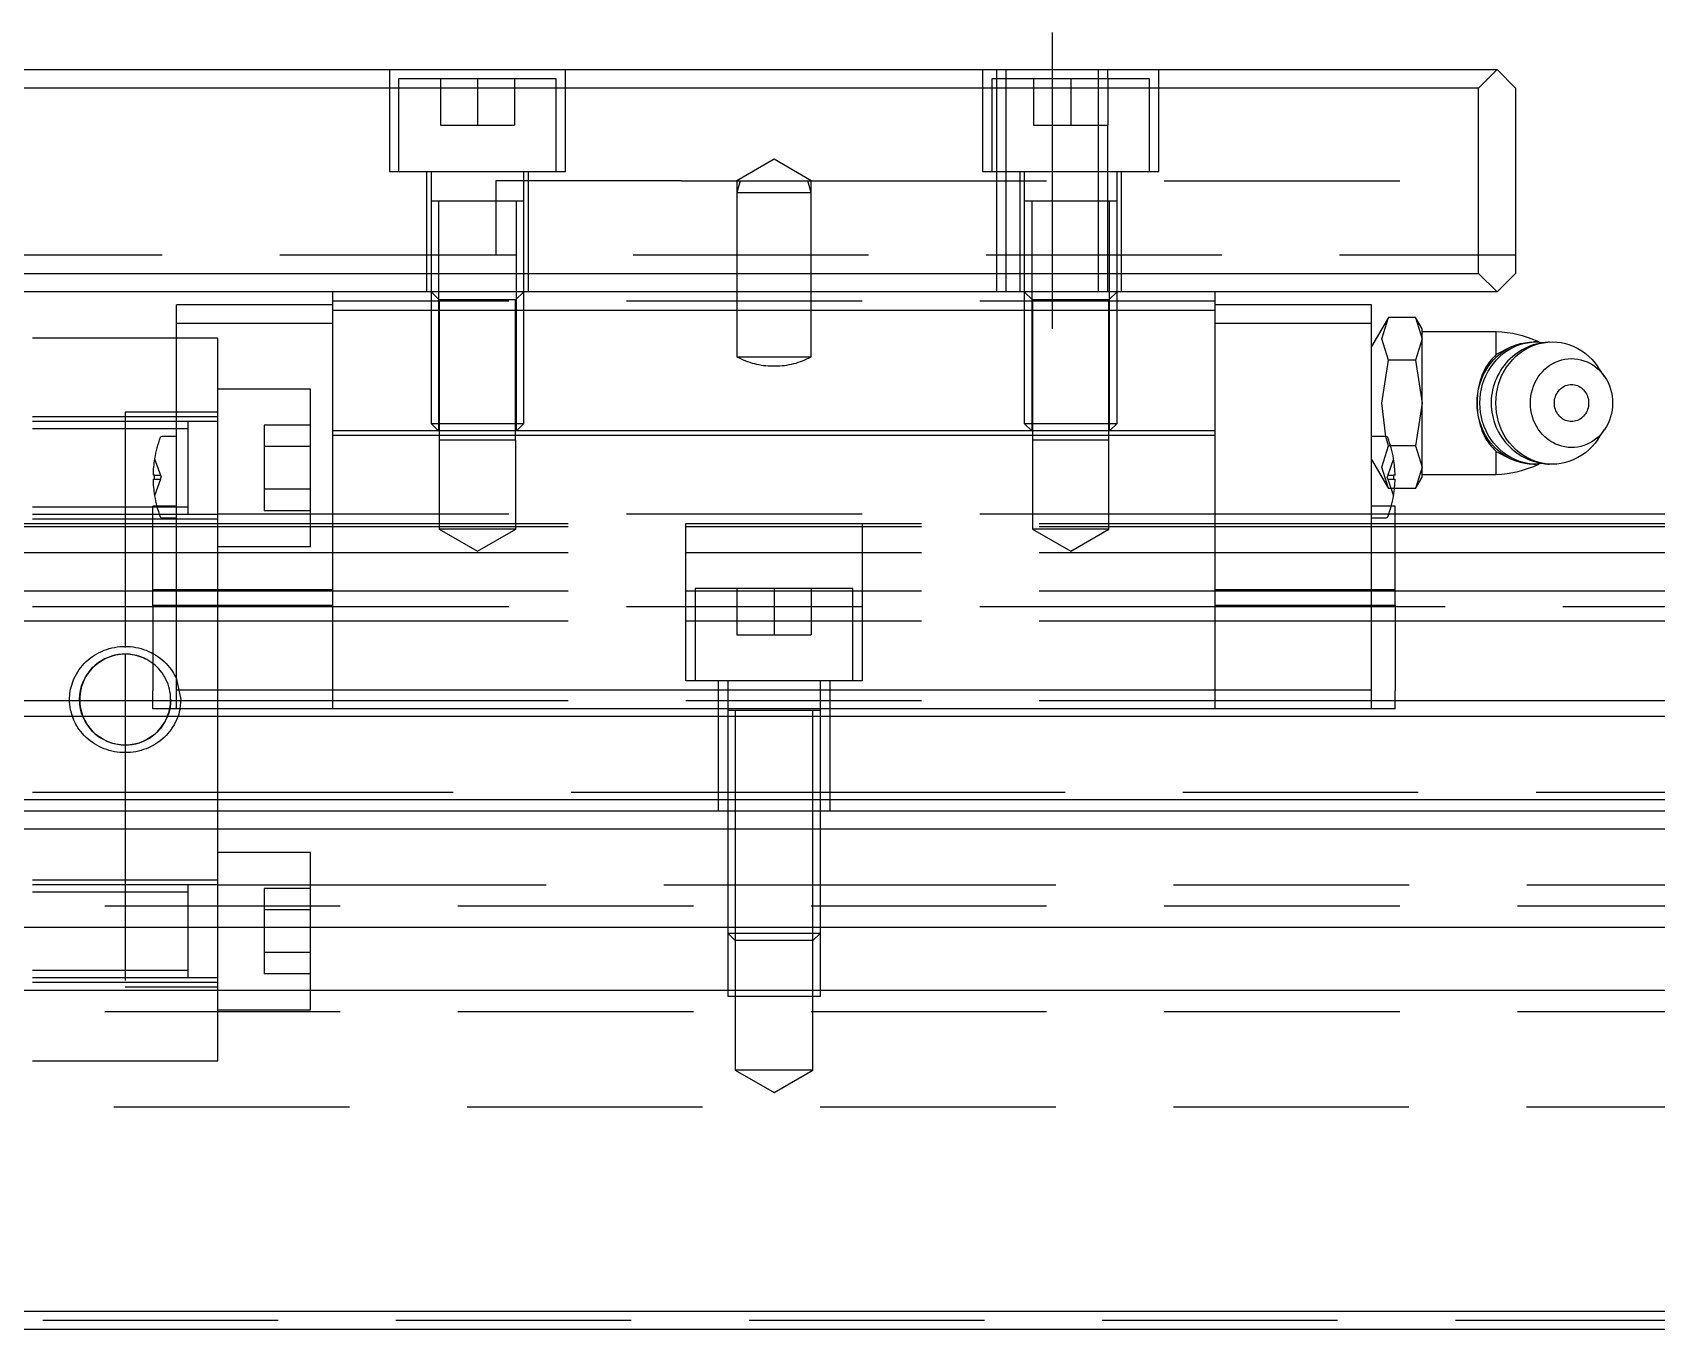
# Model space of a CAD drawing. Extents: x -20 to 1009, y -337 to 120.
# Drawn here: x 400 to 487.6, y -310.1 to -240.1 of the extents above; entities that cross this region are included whole.
import ezdxf

# ---------------------------------------------------------------- set-up
doc = ezdxf.new("R2010")
doc.units = 0
doc.linetypes.add('CENTER', pattern=[50.8, 31.75, -6.35, 6.35, -6.35])
doc.linetypes.add('DASHED', pattern=[19.05, 12.7, -6.35])
doc.layers.get('0').update_dxf_attribs({"linetype": 'CONTINUOUS'})
doc.layers.add('CENTER', color=1, linetype='CENTER')

msp = doc.modelspace()

# ---------------------------------------------------------------- linework, layer by layer
at = {"color": 7, "linetype": 'CONTINUOUS'}
for p, q in [((281, -242.12), (479, -242.12)), ((479, -242.12), (478, -243.12)), ((480, -243.12), (479, -242.12)), ((478, -243.12), (282, -243.12)), ((478, -253.12), (478, -243.12)), ((480, -243.12), (480, -253.12)), ((282, -253.12), (478, -253.12)), ((478, -253.12), (479, -254.12)), ((479, -254.12), (480, -253.12)), ((479, -254.12), (281, -254.12)), ((416.2, -254.82), (407.768, -254.82)), ((407.768, -255.82), (407.768, -254.82)), ((416.2, -255.12), (416.2, -254.12)), ((463.8, -255.12), (463.8, -254.12)), ((472.232, -254.82), (463.8, -254.82)), ((472.232, -255.82), (472.232, -254.82)), ((416.2, -261.62), (416.2, -255.12)), ((463.8, -255.12), (416.2, -255.12)), ((463.8, -261.62), (463.8, -255.12)), ((473.135, -255.501), (472.778, -256.12)), ((472.778, -256.656), (473.135, -255.501)), ((474.6, -255.501), (473.135, -255.501)), ((474.6, -255.501), (474.599, -255.5)), ((474.957, -256.12), (474.6, -255.501)), ((474.6, -255.501), (474.957, -256.656)), ((407.768, -256.62), (400, -256.62)), ((407.768, -275.62), (407.768, -255.82)), ((416.2, -255.82), (407.768, -255.82)), ((472.232, -255.82), (463.8, -255.82)), ((472.232, -275.62), (472.232, -255.82)), ((472.778, -256.12), (472.232, -257.065)), ((473.135, -257.811), (472.778, -256.656)), ((474.957, -256.656), (474.6, -257.811)), ((474.957, -256.656), (474.957, -256.12)), ((478.957, -256.27), (474.957, -256.27)), ((474.957, -260.12), (474.957, -256.656)), ((478.957, -257.507), (478.957, -256.27)), ((478.957, -257.507), (478.858, -257.6)), ((479.718, -257.111), (478.957, -257.507)), ((478.989, -257.611), (479.177, -257.45)), ((479.142, -257.611), (479.33, -257.45)), ((479.177, -257.45), (479.376, -257.306)), ((479.33, -257.45), (479.529, -257.306)), ((479.376, -257.306), (479.585, -257.18)), ((479.529, -257.306), (479.738, -257.18)), ((479.585, -257.18), (479.802, -257.071)), ((479.738, -257.18), (479.955, -257.071)), ((479.802, -257.071), (480.027, -256.982)), ((479.949, -257.52), (479.823, -257.623)), ((480.08, -257.423), (479.949, -257.52)), ((479.955, -257.071), (480.18, -256.982)), ((480.001, -257.611), (480.189, -257.45)), ((480.027, -256.982), (480.257, -256.911)), ((480.216, -257.332), (480.08, -257.423)), ((480.18, -256.982), (480.41, -256.911)), ((480.189, -257.45), (480.388, -257.306)), ((480.355, -257.248), (480.216, -257.332)), ((480.257, -256.911), (480.492, -256.861)), ((480.499, -257.171), (480.355, -257.248)), ((480.388, -257.306), (480.597, -257.18)), ((480.41, -256.911), (480.645, -256.861)), ((480.492, -256.861), (480.729, -256.83)), ((480.647, -257.102), (480.499, -257.171)), ((480.597, -257.18), (480.815, -257.071)), ((480.645, -256.861), (480.883, -256.83)), ((480.798, -257.039), (480.647, -257.102)), ((480.729, -256.83), (480.969, -256.82)), ((480.952, -256.985), (480.798, -257.039)), ((480.815, -257.071), (481.039, -256.982)), ((480.883, -256.83), (481.122, -256.82)), ((481.108, -256.938), (480.952, -256.985)), ((481.122, -256.82), (480.969, -256.82)), ((481.039, -256.982), (481.27, -256.911)), ((481.267, -256.898), (481.108, -256.938)), ((481.122, -256.82), (481.534, -256.85)), ((481.428, -256.867), (481.267, -256.898)), ((481.27, -256.911), (481.504, -256.861)), ((481.59, -256.843), (481.428, -256.867)), ((481.504, -256.861), (481.742, -256.83)), ((481.753, -256.828), (481.59, -256.843)), ((481.742, -256.83), (481.981, -256.82)), ((481.814, -256.824), (481.753, -256.828)), ((481.981, -256.82), (482.219, -256.83)), ((482.219, -256.83), (482.455, -256.86)), ((482.455, -256.86), (482.688, -256.91)), ((482.688, -256.91), (482.916, -256.979)), ((482.916, -256.979), (483.14, -257.067)), ((483.14, -257.067), (483.356, -257.174)), ((483.356, -257.174), (483.563, -257.299)), ((483.563, -257.299), (483.762, -257.441)), ((483.762, -257.441), (483.949, -257.599)), ((472.778, -260.12), (473.135, -257.811)), ((474.6, -257.811), (473.135, -257.811)), ((474.6, -257.811), (474.957, -260.12)), ((478.3, -258.374), (478.239, -258.504)), ((478.252, -258.622), (478.369, -258.396)), ((478.366, -258.248), (478.3, -258.374)), ((478.437, -258.126), (478.366, -258.248)), ((478.369, -258.396), (478.502, -258.18)), ((478.405, -258.622), (478.522, -258.396)), ((478.515, -258.007), (478.437, -258.126)), ((478.502, -258.18), (478.65, -257.977)), ((478.593, -257.9), (478.515, -258.007)), ((478.522, -258.396), (478.655, -258.18)), ((478.676, -257.796), (478.593, -257.9)), ((478.65, -257.977), (478.813, -257.787)), ((478.655, -258.18), (478.803, -257.977)), ((478.764, -257.696), (478.676, -257.796)), ((478.858, -257.6), (478.764, -257.696)), ((478.803, -257.977), (478.966, -257.787)), ((478.813, -257.787), (478.989, -257.611)), ((478.966, -257.787), (479.142, -257.611)), ((479.189, -258.362), (479.105, -258.502)), ((479.279, -258.226), (479.189, -258.362)), ((479.265, -258.622), (479.382, -258.396)), ((479.376, -258.095), (479.279, -258.226)), ((479.479, -257.969), (479.376, -258.095)), ((479.382, -258.396), (479.515, -258.18)), ((479.588, -257.848), (479.479, -257.969)), ((479.515, -258.18), (479.663, -257.977)), ((479.703, -257.733), (479.588, -257.848)), ((479.663, -257.977), (479.826, -257.787)), ((479.823, -257.623), (479.703, -257.733)), ((479.826, -257.787), (480.001, -257.611)), ((481.443, -258.427), (481.57, -258.299)), ((481.57, -258.299), (481.707, -258.182)), ((481.707, -258.182), (481.851, -258.077)), ((481.851, -258.077), (482.002, -257.985)), ((482.002, -257.985), (482.159, -257.906)), ((482.159, -257.906), (482.322, -257.84)), ((482.322, -257.84), (482.489, -257.788)), ((482.489, -257.788), (482.659, -257.751)), ((482.659, -257.751), (482.831, -257.728)), ((482.831, -257.728), (483.005, -257.72)), ((483.005, -257.72), (483.178, -257.727)), ((483.178, -257.727), (483.351, -257.748)), ((483.351, -257.748), (483.521, -257.783)), ((483.521, -257.783), (483.688, -257.833)), ((483.688, -257.833), (483.852, -257.898)), ((483.852, -257.898), (484.01, -257.975)), ((483.949, -257.599), (484.124, -257.773)), ((484.01, -257.975), (484.162, -258.066)), ((484.124, -257.773), (484.287, -257.96)), ((484.162, -258.066), (484.307, -258.169)), ((484.287, -257.96), (484.435, -258.161)), ((484.307, -258.169), (484.444, -258.285)), ((484.799, -258.695), (484.435, -258.161)), ((484.444, -258.285), (484.572, -258.412)), ((484.572, -258.412), (484.691, -258.549)), ((478.008, -259.235), (477.985, -259.36)), ((478.004, -259.35), (478.069, -259.1)), ((478.036, -259.112), (478.008, -259.235)), ((478.067, -258.99), (478.036, -259.112)), ((478.102, -258.871), (478.067, -258.99)), ((478.069, -259.1), (478.152, -258.857)), ((478.141, -258.753), (478.102, -258.871)), ((478.184, -258.637), (478.141, -258.753)), ((478.152, -258.857), (478.252, -258.622)), ((478.157, -259.35), (478.222, -259.1)), ((478.239, -258.504), (478.184, -258.637)), ((478.222, -259.1), (478.305, -258.857)), ((478.305, -258.857), (478.405, -258.622)), ((478.797, -259.255), (478.758, -259.414)), ((478.844, -259.098), (478.797, -259.255)), ((478.898, -258.944), (478.844, -259.098)), ((478.96, -258.793), (478.898, -258.944)), ((479.029, -258.646), (478.96, -258.793)), ((479.017, -259.35), (479.082, -259.1)), ((479.105, -258.502), (479.029, -258.646)), ((479.082, -259.1), (479.165, -258.857)), ((479.165, -258.857), (479.265, -258.622)), ((480.905, -259.38), (480.965, -259.204)), ((480.965, -259.204), (481.038, -259.033)), ((481.038, -259.033), (481.122, -258.869)), ((481.122, -258.869), (481.218, -258.713)), ((481.218, -258.713), (481.326, -258.565)), ((481.326, -258.565), (481.443, -258.427)), ((482.485, -259.301), (482.553, -259.254)), ((482.553, -259.254), (482.624, -259.214)), ((482.624, -259.214), (482.699, -259.18)), ((482.699, -259.18), (482.776, -259.154)), ((482.776, -259.154), (482.854, -259.135)), ((482.854, -259.135), (482.934, -259.124)), ((482.934, -259.124), (483.015, -259.12)), ((483.015, -259.12), (483.095, -259.124)), ((483.095, -259.124), (483.175, -259.135)), ((483.175, -259.135), (483.254, -259.154)), ((483.254, -259.154), (483.331, -259.18)), ((483.331, -259.18), (483.405, -259.214)), ((483.405, -259.214), (483.477, -259.254)), ((483.477, -259.254), (483.545, -259.301)), ((484.691, -258.549), (484.799, -258.695)), ((484.799, -258.695), (484.898, -258.853)), ((484.898, -258.853), (484.985, -259.019)), ((484.985, -259.019), (485.059, -259.192)), ((485.059, -259.192), (485.121, -259.37)), ((473, -261.918), (472.778, -260.12)), ((474.957, -260.12), (474.6, -262.429)), ((474.957, -263.584), (474.957, -260.12)), ((477.92, -260.12), (477.929, -259.861)), ((477.922, -259.992), (477.92, -260.12)), ((477.929, -260.379), (477.92, -260.12)), ((477.92, -260.12), (477.92, -260.123)), ((477.92, -260.123), (477.922, -260.247)), ((477.927, -259.864), (477.922, -259.992)), ((477.936, -259.737), (477.927, -259.864)), ((477.929, -259.861), (477.957, -259.604)), ((477.949, -259.611), (477.936, -259.737)), ((477.965, -259.485), (477.949, -259.611)), ((477.957, -259.604), (478.004, -259.35)), ((477.985, -259.36), (477.965, -259.485)), ((478.073, -260.12), (478.082, -259.861)), ((478.082, -260.379), (478.073, -260.12)), ((478.082, -259.861), (478.111, -259.604)), ((478.111, -259.604), (478.157, -259.35)), ((478.682, -260.063), (478.681, -260.12)), ((478.681, -260.12), (478.685, -260.28)), ((478.689, -259.899), (478.682, -260.063)), ((478.704, -259.736), (478.689, -259.899)), ((478.727, -259.574), (478.704, -259.736)), ((478.758, -259.414), (478.727, -259.574)), ((478.933, -260.12), (478.942, -259.861)), ((478.942, -260.379), (478.933, -260.12)), ((478.942, -259.861), (478.97, -259.604)), ((478.97, -259.604), (479.017, -259.35)), ((480.797, -260.12), (480.804, -259.932)), ((480.804, -260.308), (480.797, -260.12)), ((480.804, -259.932), (480.825, -259.746)), ((480.825, -259.746), (480.858, -259.561)), ((480.858, -259.561), (480.905, -259.38)), ((482.091, -260.12), (482.094, -260.033)), ((482.094, -260.207), (482.091, -260.12)), ((482.094, -260.033), (482.105, -259.946)), ((482.105, -259.946), (482.122, -259.861)), ((482.122, -259.861), (482.147, -259.778)), ((482.147, -259.778), (482.177, -259.697)), ((482.177, -259.697), (482.215, -259.62)), ((482.215, -259.62), (482.258, -259.546)), ((482.258, -259.546), (482.307, -259.477)), ((482.307, -259.477), (482.361, -259.413)), ((482.361, -259.413), (482.421, -259.354)), ((482.421, -259.354), (482.485, -259.301)), ((483.545, -259.301), (483.609, -259.354)), ((483.609, -259.354), (483.668, -259.413)), ((483.668, -259.413), (483.722, -259.477)), ((483.722, -259.477), (483.771, -259.546)), ((483.771, -259.546), (483.815, -259.62)), ((483.815, -259.62), (483.852, -259.697)), ((483.852, -259.697), (483.883, -259.778)), ((483.883, -259.778), (483.907, -259.861)), ((483.907, -259.861), (483.925, -259.946)), ((483.925, -259.946), (483.935, -260.033)), ((483.935, -260.033), (483.939, -260.12)), ((483.939, -260.12), (483.935, -260.207)), ((485.121, -259.37), (485.169, -259.553)), ((485.169, -259.553), (485.204, -259.74)), ((485.204, -259.74), (485.225, -259.93)), ((485.225, -259.93), (485.232, -260.12)), ((485.232, -260.12), (485.225, -260.31)), ((477.922, -260.247), (477.927, -260.374)), ((477.927, -260.374), (477.936, -260.501)), ((477.957, -260.636), (477.929, -260.379)), ((477.936, -260.501), (477.949, -260.628)), ((477.949, -260.628), (477.965, -260.755)), ((478.004, -260.89), (477.957, -260.636)), ((477.965, -260.755), (477.985, -260.88)), ((477.985, -260.88), (478.014, -261.03)), ((478.069, -261.14), (478.004, -260.89)), ((478.014, -261.03), (478.048, -261.177)), ((478.111, -260.636), (478.082, -260.379)), ((478.157, -260.89), (478.111, -260.636)), ((478.222, -261.14), (478.157, -260.89)), ((478.685, -260.28), (478.697, -260.443)), ((478.697, -260.443), (478.717, -260.606)), ((478.717, -260.606), (478.746, -260.769)), ((478.746, -260.769), (478.782, -260.929)), ((478.782, -260.929), (478.827, -261.088)), ((478.97, -260.636), (478.942, -260.379)), ((479.017, -260.89), (478.97, -260.636)), ((479.082, -261.14), (479.017, -260.89)), ((480.825, -260.494), (480.804, -260.308)), ((480.858, -260.679), (480.825, -260.494)), ((480.905, -260.86), (480.858, -260.679)), ((480.965, -261.036), (480.905, -260.86)), ((481.038, -261.207), (480.965, -261.036)), ((482.105, -260.294), (482.094, -260.207)), ((482.122, -260.379), (482.105, -260.294)), ((482.147, -260.462), (482.122, -260.379)), ((482.177, -260.543), (482.147, -260.462)), ((482.215, -260.62), (482.177, -260.543)), ((482.258, -260.694), (482.215, -260.62)), ((482.307, -260.763), (482.258, -260.694)), ((482.361, -260.827), (482.307, -260.763)), ((482.421, -260.886), (482.361, -260.827)), ((482.485, -260.939), (482.421, -260.886)), ((482.553, -260.986), (482.485, -260.939)), ((482.624, -261.026), (482.553, -260.986)), ((482.699, -261.06), (482.624, -261.026)), ((483.405, -261.026), (483.331, -261.06)), ((483.477, -260.986), (483.405, -261.026)), ((483.545, -260.939), (483.477, -260.986)), ((483.609, -260.886), (483.545, -260.939)), ((483.668, -260.827), (483.609, -260.886)), ((483.722, -260.763), (483.668, -260.827)), ((483.771, -260.694), (483.722, -260.763)), ((483.815, -260.62), (483.771, -260.694)), ((483.852, -260.543), (483.815, -260.62)), ((483.883, -260.462), (483.852, -260.543)), ((483.907, -260.379), (483.883, -260.462)), ((483.925, -260.294), (483.907, -260.379)), ((483.935, -260.207), (483.925, -260.294)), ((485.121, -260.87), (485.059, -261.048)), ((485.169, -260.687), (485.121, -260.87)), ((485.204, -260.5), (485.169, -260.687)), ((485.225, -260.31), (485.204, -260.5)), ((407.768, -261.92), (406.986, -261.92)), ((416.2, -261.87), (416.2, -261.62)), ((463.8, -261.62), (416.2, -261.62)), ((416.2, -275.62), (416.2, -261.87)), ((463.8, -261.87), (416.2, -261.87)), ((463.8, -261.87), (463.8, -261.62)), ((463.8, -275.62), (463.8, -261.87)), ((473.014, -261.92), (472.232, -261.92)), ((478.048, -261.177), (478.088, -261.321)), ((478.152, -261.383), (478.069, -261.14)), ((478.088, -261.321), (478.133, -261.463)), ((478.133, -261.463), (478.184, -261.603)), ((478.252, -261.618), (478.152, -261.383)), ((478.184, -261.603), (478.239, -261.736)), ((478.305, -261.383), (478.222, -261.14)), ((478.239, -261.736), (478.3, -261.866)), ((478.369, -261.844), (478.252, -261.618)), ((478.3, -261.866), (478.366, -261.992)), ((478.405, -261.618), (478.305, -261.383)), ((478.502, -262.06), (478.369, -261.844)), ((478.522, -261.844), (478.405, -261.618)), ((478.655, -262.06), (478.522, -261.844)), ((478.827, -261.088), (478.879, -261.244)), ((478.879, -261.244), (478.939, -261.398)), ((478.939, -261.398), (479.007, -261.549)), ((479.007, -261.549), (479.082, -261.696)), ((479.165, -261.383), (479.082, -261.14)), ((479.082, -261.696), (479.164, -261.839)), ((479.164, -261.839), (479.254, -261.978)), ((479.265, -261.618), (479.165, -261.383)), ((479.382, -261.844), (479.265, -261.618)), ((479.515, -262.06), (479.382, -261.844)), ((481.122, -261.371), (481.038, -261.207)), ((481.218, -261.527), (481.122, -261.371)), ((481.326, -261.675), (481.218, -261.527)), ((481.443, -261.813), (481.326, -261.675)), ((481.57, -261.941), (481.443, -261.813)), ((482.776, -261.086), (482.699, -261.06)), ((482.854, -261.105), (482.776, -261.086)), ((482.934, -261.116), (482.854, -261.105)), ((483.015, -261.12), (482.934, -261.116)), ((483.095, -261.116), (483.015, -261.12)), ((483.175, -261.105), (483.095, -261.116)), ((483.254, -261.086), (483.175, -261.105)), ((483.331, -261.06), (483.254, -261.086)), ((484.435, -262.079), (484.799, -261.545)), ((484.572, -261.828), (484.444, -261.955)), ((484.691, -261.691), (484.572, -261.828)), ((484.799, -261.545), (484.691, -261.691)), ((484.898, -261.387), (484.799, -261.545)), ((484.985, -261.221), (484.898, -261.387)), ((485.059, -261.048), (484.985, -261.221)), ((474.6, -262.429), (473.257, -262.429)), ((474.6, -262.429), (474.957, -263.584)), ((478.366, -261.992), (478.437, -262.114)), ((478.437, -262.114), (478.515, -262.233)), ((478.65, -262.263), (478.502, -262.06)), ((478.515, -262.233), (478.593, -262.34)), ((478.593, -262.34), (478.676, -262.444)), ((478.813, -262.453), (478.65, -262.263)), ((478.803, -262.263), (478.655, -262.06)), ((478.676, -262.444), (478.764, -262.544)), ((478.764, -262.544), (478.858, -262.64)), ((478.966, -262.453), (478.803, -262.263)), ((478.989, -262.629), (478.813, -262.453)), ((478.858, -262.64), (478.957, -262.733)), ((478.957, -263.97), (478.957, -262.733)), ((478.957, -262.733), (479.717, -263.129)), ((479.142, -262.629), (478.966, -262.453)), ((479.177, -262.79), (478.989, -262.629)), ((479.33, -262.79), (479.142, -262.629)), ((479.376, -262.934), (479.177, -262.79)), ((479.254, -261.978), (479.35, -262.112)), ((479.529, -262.934), (479.33, -262.79)), ((479.35, -262.112), (479.454, -262.241)), ((479.454, -262.241), (479.563, -262.365)), ((479.663, -262.263), (479.515, -262.06)), ((479.563, -262.365), (479.679, -262.484)), ((479.826, -262.454), (479.663, -262.263)), ((479.679, -262.484), (479.8, -262.596)), ((479.8, -262.596), (479.927, -262.702)), ((480.001, -262.629), (479.826, -262.454)), ((479.927, -262.702), (480.059, -262.802)), ((480.189, -262.79), (480.001, -262.629)), ((480.388, -262.934), (480.189, -262.79)), ((481.707, -262.058), (481.57, -261.941)), ((481.851, -262.163), (481.707, -262.058)), ((482.002, -262.255), (481.851, -262.163)), ((482.159, -262.334), (482.002, -262.255)), ((482.322, -262.4), (482.159, -262.334)), ((482.489, -262.452), (482.322, -262.4)), ((482.659, -262.489), (482.489, -262.452)), ((482.831, -262.512), (482.659, -262.489)), ((483.005, -262.52), (482.831, -262.512)), ((483.178, -262.513), (483.005, -262.52)), ((483.351, -262.492), (483.178, -262.513)), ((483.521, -262.457), (483.351, -262.492)), ((483.688, -262.407), (483.521, -262.457)), ((483.762, -262.799), (483.564, -262.941)), ((483.852, -262.342), (483.688, -262.407)), ((483.949, -262.641), (483.762, -262.799)), ((484.01, -262.265), (483.852, -262.342)), ((484.124, -262.467), (483.949, -262.641)), ((484.162, -262.174), (484.01, -262.265)), ((484.287, -262.28), (484.124, -262.467)), ((484.307, -262.071), (484.162, -262.174)), ((484.435, -262.079), (484.287, -262.28)), ((484.444, -261.955), (484.307, -262.071)), ((474.957, -263.584), (474.6, -264.739)), ((474.957, -264.12), (474.957, -263.584)), ((479.585, -263.06), (479.376, -262.934)), ((479.738, -263.06), (479.529, -262.934)), ((479.802, -263.169), (479.585, -263.06)), ((479.955, -263.169), (479.738, -263.06)), ((480.027, -263.258), (479.802, -263.169)), ((480.18, -263.258), (479.955, -263.169)), ((480.257, -263.329), (480.027, -263.258)), ((480.059, -262.802), (480.195, -262.895)), ((480.41, -263.329), (480.18, -263.258)), ((480.195, -262.895), (480.337, -262.981)), ((480.492, -263.379), (480.257, -263.329)), ((480.337, -262.981), (480.482, -263.06)), ((480.597, -263.06), (480.388, -262.934)), ((480.645, -263.379), (480.41, -263.329)), ((480.482, -263.06), (480.631, -263.131)), ((480.729, -263.41), (480.492, -263.379)), ((480.815, -263.169), (480.597, -263.06)), ((480.631, -263.131), (480.783, -263.195)), ((480.883, -263.41), (480.645, -263.379)), ((480.969, -263.42), (480.729, -263.41)), ((480.783, -263.195), (480.938, -263.251)), ((481.039, -263.259), (480.815, -263.169)), ((481.122, -263.42), (480.883, -263.41)), ((480.938, -263.251), (481.096, -263.299)), ((480.969, -263.42), (481.122, -263.42)), ((481.27, -263.329), (481.039, -263.259)), ((481.096, -263.299), (481.256, -263.339)), ((481.534, -263.39), (481.122, -263.42)), ((481.256, -263.339), (481.417, -263.371)), ((481.505, -263.379), (481.27, -263.329)), ((481.417, -263.371), (481.58, -263.396)), ((481.742, -263.41), (481.505, -263.379)), ((481.58, -263.396), (481.744, -263.411)), ((481.982, -263.42), (481.742, -263.41)), ((481.744, -263.411), (481.812, -263.416)), ((482.219, -263.41), (481.982, -263.42)), ((482.455, -263.38), (482.219, -263.41)), ((482.688, -263.33), (482.455, -263.38)), ((482.917, -263.261), (482.688, -263.33)), ((483.14, -263.173), (482.917, -263.261)), ((483.356, -263.066), (483.14, -263.173)), ((483.564, -262.941), (483.356, -263.066)), ((406.584, -264.02), (406.502, -264.02)), ((406.502, -264.22), (406.584, -264.22)), ((406.584, -264.22), (406.584, -264.02)), ((473.416, -264.02), (473.416, -264.22)), ((473.498, -264.02), (473.416, -264.02)), ((473.416, -264.22), (473.498, -264.22)), ((474.6, -264.739), (474.957, -264.12)), ((474.957, -263.97), (478.957, -263.97)), ((474.6, -264.739), (473.467, -264.739)), ((474.599, -264.74), (474.6, -264.739)), ((406.5, -268.29), (406.5, -265.69)), ((406.709, -265.69), (406.5, -265.69)), ((473.5, -265.69), (473.291, -265.69)), ((473.5, -268.29), (473.5, -265.69)), ((688, -266.12), (473.5, -266.12)), ((353.5, -266.62), (406.5, -266.62)), ((353.5, -266.784), (406.5, -266.784)), ((406.986, -266.32), (407.768, -266.32)), ((472.232, -266.32), (473.014, -266.32)), ((473.5, -266.62), (760, -266.62)), ((473.5, -266.784), (760, -266.784)), ((353.5, -268.182), (406.5, -268.182)), ((406.5, -270.203), (406.5, -268.29)), ((473.5, -268.182), (760, -268.182)), ((473.5, -270.203), (473.5, -268.29)), ((353.5, -270.258), (406.5, -270.258)), ((406.5, -271.048), (406.5, -270.203)), ((407.768, -270.203), (406.5, -270.203)), ((473.5, -270.203), (472.232, -270.203)), ((473.5, -271.048), (473.5, -270.203)), ((473.5, -270.258), (760, -270.258)), ((406.5, -271.048), (406.5, -275.658)), ((407.768, -271.048), (406.5, -271.048)), ((473.5, -271.048), (472.232, -271.048)), ((473.5, -271.048), (473.5, -275.658)), ((353.5, -271.879), (406.5, -271.879)), ((473.5, -271.879), (760, -271.879)), ((406.5, -276.62), (406.5, -275.658)), ((407.768, -276.62), (407.768, -275.62)), ((416.2, -275.62), (407.768, -275.62)), ((416.2, -276.62), (416.2, -275.62)), ((463.8, -275.62), (416.2, -275.62)), ((472.232, -275.62), (463.8, -275.62)), ((463.8, -276.62), (463.8, -275.62)), ((472.232, -276.62), (472.232, -275.62)), ((473.5, -276.62), (473.5, -275.658)), ((353.5, -276.172), (406.5, -276.172)), ((407.768, -276.62), (406.5, -276.62)), ((416.2, -276.62), (407.768, -276.62)), ((463.8, -276.62), (416.2, -276.62)), ((472.232, -276.62), (463.8, -276.62)), ((473.5, -276.62), (472.232, -276.62)), ((473.5, -276.172), (760, -276.172)), ((0, -277.02), (760, -277.02)), ((0, -281.52), (760, -281.52)), ((1, -282.12), (759, -282.12)), ((758, -283.12), (2, -283.12)), ((758, -288.42), (2, -288.42)), ((758, -291.82), (2, -291.82)), ((2, -309.12), (758, -309.12)), ((759, -310.12), (1, -310.12))]:
    msp.add_line(p, q, dxfattribs=at)
at = {"color": 3, "linetype": 'DASHED'}
for p, q in [((419.25, -242.12), (419.25, -247.62)), ((419.75, -242.62), (419.75, -247.62)), ((428.25, -242.62), (419.75, -242.62)), ((422, -242.62), (422, -245.12)), ((424, -242.62), (424, -245.12)), ((426, -242.62), (426, -245.12)), ((428.25, -247.62), (428.25, -242.62)), ((428.75, -247.62), (428.75, -242.12)), ((451.25, -242.12), (451.25, -247.62)), ((451.75, -242.62), (451.75, -247.62)), ((460.25, -242.62), (451.75, -242.62)), ((452, -242.12), (452, -242.62)), ((452, -242.62), (452, -247.62)), ((452.5, -242.12), (452.5, -254.12)), ((454, -242.62), (454, -245.12)), ((456, -242.62), (456, -245.12)), ((457.5, -254.12), (457.5, -242.12)), ((458, -242.62), (458, -242.12)), ((458, -242.62), (458, -245.12)), ((460.25, -247.62), (460.25, -242.62)), ((460.75, -247.62), (460.75, -242.12)), ((422, -245.12), (424, -245.12)), ((424, -245.12), (426, -245.12)), ((454, -245.12), (456, -245.12)), ((456, -245.12), (458, -245.12)), ((458, -247.62), (458, -245.12)), ((440, -246.965), (438, -248.12)), ((442, -248.12), (440, -246.965)), ((419.25, -247.62), (428.75, -247.62)), ((421.25, -247.62), (421.25, -254.12)), ((421.5, -247.62), (421.5, -249.22)), ((426.5, -249.22), (426.5, -247.62)), ((426.75, -254.12), (426.75, -247.62)), ((451.25, -247.62), (460.75, -247.62)), ((452, -247.62), (452, -254.12)), ((453.25, -247.62), (453.25, -254.12)), ((453.5, -247.62), (453.5, -249.22)), ((458, -249.22), (458, -247.62)), ((458.5, -249.22), (458.5, -247.62)), ((458.75, -254.12), (458.75, -247.62)), ((425, -248.12), (425, -252.12)), ((435, -248.12), (425, -248.12)), ((435, -248.12), (438, -248.12)), ((438, -248.12), (438, -248.75)), ((438.169, -248.12), (438, -248.75)), ((438, -248.12), (440, -248.12)), ((438, -248.75), (438, -254.12)), ((438, -248.75), (442, -248.75)), ((440, -248.12), (442, -248.12)), ((442, -248.75), (441.831, -248.12)), ((442, -248.75), (442, -248.12)), ((442, -248.12), (480, -248.12)), ((442, -254.12), (442, -248.75)), ((421.5, -249.215), (421.5, -249.22)), ((426.5, -249.22), (421.5, -249.22)), ((426.5, -249.22), (421.5, -249.22)), ((421.5, -249.22), (421.5, -254.12)), ((421.5, -249.22), (421.5, -249.225)), ((421.9, -249.22), (421.9, -254.12)), ((426.1, -254.12), (426.1, -249.22)), ((426.5, -249.22), (426.5, -249.215)), ((426.5, -254.12), (426.5, -249.22)), ((426.5, -249.225), (426.5, -249.22)), ((453.5, -249.215), (453.5, -249.22)), ((458.5, -249.22), (453.5, -249.22)), ((458.5, -249.22), (453.5, -249.22)), ((453.5, -249.22), (453.5, -254.12)), ((453.5, -249.22), (453.5, -249.225)), ((453.9, -249.22), (453.9, -254.12)), ((458, -254.12), (458, -249.22)), ((458.1, -254.12), (458.1, -249.22)), ((458.5, -249.22), (458.5, -249.215)), ((458.5, -254.12), (458.5, -249.22)), ((458.5, -249.225), (458.5, -249.22)), ((280, -252.12), (480, -252.12)), ((463.8, -254.62), (416.2, -254.62)), ((421.5, -254.12), (421.938, -254.558)), ((421.5, -254.12), (421.5, -261.22)), ((426.5, -254.12), (421.5, -254.12)), ((421.9, -254.12), (421.9, -261.62)), ((421.938, -254.558), (421.938, -262.12)), ((426.062, -254.558), (421.938, -254.558)), ((426.062, -254.558), (426.5, -254.12)), ((426.062, -262.12), (426.062, -254.558)), ((426.1, -261.62), (426.1, -254.12)), ((426.5, -261.22), (426.5, -254.12)), ((438, -254.12), (438, -257.62)), ((442, -257.62), (442, -254.12)), ((453.5, -254.12), (453.938, -254.558)), ((453.5, -254.12), (453.5, -261.22)), ((458.5, -254.12), (453.5, -254.12)), ((453.9, -254.12), (453.9, -261.62)), ((453.938, -254.558), (453.938, -262.12)), ((458.062, -254.558), (453.938, -254.558)), ((458.062, -254.558), (458.5, -254.12)), ((458.062, -262.12), (458.062, -254.558)), ((458.1, -261.62), (458.1, -254.12)), ((458.5, -261.22), (458.5, -254.12)), ((410, -256.62), (407.768, -256.62)), ((410, -266.62), (410, -256.62)), ((438, -257.62), (442, -257.62)), ((439.937, -258.12), (440.063, -258.12)), ((415, -259.37), (410, -259.37)), ((415, -266.62), (415, -259.37)), ((410, -260.87), (400, -260.87)), ((410, -260.62), (405, -260.62)), ((405, -260.62), (405, -273.661)), ((407.768, -261.12), (400, -261.12)), ((407.768, -261.52), (400, -261.52)), ((408.4, -261.12), (407.768, -261.12)), ((408.4, -261.52), (407.768, -261.52)), ((408.4, -261.12), (408.395, -261.12)), ((410, -261.12), (408.4, -261.12)), ((408.405, -261.12), (408.4, -261.12)), ((408.4, -263.47), (408.4, -261.12)), ((415, -261.311), (412.5, -261.311)), ((412.5, -261.311), (412.5, -262.465)), ((421.5, -261.22), (421.9, -261.62)), ((421.5, -261.22), (426.5, -261.22)), ((426.1, -261.62), (426.5, -261.22)), ((453.5, -261.22), (453.9, -261.62)), ((453.5, -261.22), (458.5, -261.22)), ((458.1, -261.62), (458.5, -261.22)), ((473.135, -262.429), (473, -261.918)), ((415, -262.465), (412.5, -262.465)), ((412.5, -262.465), (412.5, -264.775)), ((421.933, -262.12), (421.933, -266.92)), ((426.067, -262.12), (421.933, -262.12)), ((426.067, -266.92), (426.067, -262.12)), ((453.933, -262.12), (453.933, -266.92)), ((458.067, -262.12), (453.933, -262.12)), ((458.067, -266.92), (458.067, -262.12)), ((472.778, -263.584), (473.135, -262.429)), ((473.257, -262.429), (473.135, -262.429)), ((406.584, -263.12), (406.584, -263.122)), ((406.584, -263.12), (406.584, -263.122)), ((406.584, -263.12), (406.584, -263.122)), ((406.584, -263.12), (406.584, -263.122)), ((406.584, -263.122), (406.9, -264.02)), ((408.4, -266.119), (408.4, -263.47)), ((472.232, -263.175), (472.778, -264.12)), ((473.135, -264.739), (472.778, -263.584)), ((473.416, -263.122), (473.1, -264.02)), ((473.416, -263.122), (473.416, -263.12)), ((473.416, -263.122), (473.416, -263.12)), ((406.584, -264.02), (406.9, -264.02)), ((406.9, -264.22), (406.584, -265.118)), ((406.584, -264.22), (406.9, -264.22)), ((406.9, -264.02), (406.935, -264.12)), ((406.9, -264.22), (406.935, -264.12)), ((472.778, -264.12), (473.135, -264.739)), ((473.1, -264.02), (473.065, -264.12)), ((473.1, -264.22), (473.065, -264.12)), ((473.1, -264.02), (473.416, -264.02)), ((473.1, -264.22), (473.416, -265.118)), ((473.1, -264.22), (473.416, -264.22)), ((406.584, -265.118), (406.584, -265.12)), ((406.584, -265.118), (406.584, -265.12)), ((415, -264.775), (412.5, -264.775)), ((412.5, -264.775), (412.5, -265.929)), ((473.467, -264.739), (473.135, -264.739)), ((473.416, -265.12), (473.416, -265.118)), ((473.416, -265.12), (473.416, -265.118)), ((473.416, -265.12), (473.416, -265.118)), ((473.416, -265.12), (473.416, -265.118)), ((400, -265.72), (406.5, -265.72)), ((400, -266.12), (406.5, -266.12)), ((406.5, -265.72), (406.717, -265.72)), ((406.5, -266.12), (406.843, -266.12)), ((407.768, -265.69), (406.709, -265.69)), ((406.717, -265.72), (407.768, -265.72)), ((406.843, -266.12), (407.768, -266.12)), ((407.768, -265.72), (408.4, -265.72)), ((407.768, -266.12), (408.4, -266.12)), ((408.395, -266.12), (408.4, -266.12)), ((408.4, -266.12), (408.4, -266.119)), ((408.4, -266.12), (410, -266.12)), ((408.4, -266.12), (408.405, -266.12)), ((415, -266.12), (410, -266.12)), ((415, -265.929), (412.5, -265.929)), ((416.2, -266.12), (415, -266.12)), ((463.8, -266.12), (416.2, -266.12)), ((472.232, -266.12), (463.8, -266.12)), ((473.291, -265.69), (472.232, -265.69)), ((473.157, -266.12), (472.232, -266.12)), ((473.5, -266.12), (473.157, -266.12)), ((400, -266.37), (410, -266.37)), ((406.5, -266.62), (407.768, -266.62)), ((406.5, -266.784), (407.768, -266.784)), ((407.768, -266.62), (416.2, -266.62)), ((407.768, -266.784), (416.2, -266.784)), ((410, -276.62), (410, -266.62)), ((415, -267.87), (415, -266.62)), ((416.2, -266.62), (463.8, -266.62)), ((416.2, -266.784), (463.8, -266.784)), ((421.933, -266.92), (424, -268.113)), ((426.067, -266.92), (421.933, -266.92)), ((424, -268.113), (426.067, -266.92)), ((435.25, -275.12), (435.25, -266.62)), ((444.75, -266.62), (444.75, -275.12)), ((453.933, -266.92), (456, -268.113)), ((458.067, -266.92), (453.933, -266.92)), ((456, -268.113), (458.067, -266.92)), ((463.8, -266.62), (472.232, -266.62)), ((463.8, -266.784), (472.232, -266.784)), ((472.232, -266.62), (473.5, -266.62)), ((472.232, -266.784), (473.5, -266.784)), ((410, -267.87), (415, -267.87)), ((406.5, -268.182), (407.768, -268.182)), ((407.768, -268.182), (416.2, -268.182)), ((416.2, -268.182), (463.8, -268.182)), ((463.8, -268.182), (472.232, -268.182)), ((472.232, -268.182), (473.5, -268.182)), ((406.5, -270.258), (407.768, -270.258)), ((416.2, -270.203), (407.768, -270.203)), ((407.768, -270.258), (416.2, -270.258)), ((416.2, -270.258), (463.8, -270.258)), ((435.75, -270.12), (435.75, -275.12)), ((444.25, -270.12), (435.75, -270.12)), ((438, -270.12), (438, -272.62)), ((440, -270.12), (440, -272.62)), ((442, -270.12), (442, -272.62)), ((444.25, -275.12), (444.25, -270.12)), ((472.232, -270.203), (463.8, -270.203)), ((463.8, -270.258), (472.232, -270.258)), ((472.232, -270.258), (473.5, -270.258)), ((406.5, -271.12), (400, -271.12)), ((407.768, -271.12), (406.5, -271.12)), ((416.2, -271.048), (407.768, -271.048)), ((410, -271.12), (407.768, -271.12)), ((416.2, -271.12), (410, -271.12)), ((463.8, -271.12), (416.2, -271.12)), ((472.232, -271.048), (463.8, -271.048)), ((472.232, -271.12), (463.8, -271.12)), ((473.5, -271.12), (472.232, -271.12)), ((495.25, -271.12), (473.5, -271.12)), ((406.5, -271.879), (407.768, -271.879)), ((407.768, -271.879), (416.2, -271.879)), ((416.2, -271.879), (463.8, -271.879)), ((463.8, -271.879), (472.232, -271.879)), ((472.232, -271.879), (473.5, -271.879)), ((404.284, -273.335), (404.425, -273.306)), ((404.425, -273.306), (404.566, -273.283)), ((404.566, -273.283), (404.71, -273.266)), ((404.71, -273.266), (404.854, -273.256)), ((404.854, -273.256), (405, -273.253)), ((405, -273.253), (405.146, -273.256)), ((405.146, -273.256), (405.29, -273.266)), ((405.29, -273.266), (405.433, -273.283)), ((405.433, -273.283), (405.575, -273.306)), ((405.575, -273.306), (405.716, -273.335)), ((438, -272.62), (440, -272.62)), ((440, -272.62), (442, -272.62)), ((402.698, -274.282), (402.796, -274.176)), ((402.796, -274.176), (402.9, -274.073)), ((402.9, -274.073), (403.008, -273.977)), ((403.008, -273.977), (403.119, -273.887)), ((403.119, -273.887), (403.235, -273.802)), ((403.235, -273.802), (403.354, -273.723)), ((403.354, -273.723), (403.477, -273.65)), ((403.477, -273.65), (403.605, -273.582)), ((403.605, -273.582), (403.736, -273.52)), ((403.736, -273.52), (403.871, -273.464)), ((403.871, -273.464), (404.007, -273.415)), ((404.007, -273.415), (404.145, -273.372)), ((404.145, -273.372), (404.284, -273.335)), ((405, -273.666), (405, -278.573)), ((405.716, -273.335), (405.855, -273.372)), ((405.855, -273.372), (405.993, -273.415)), ((405.993, -273.415), (406.129, -273.464)), ((406.129, -273.464), (406.264, -273.52)), ((406.264, -273.52), (406.395, -273.582)), ((406.395, -273.582), (406.5, -273.637)), ((406.5, -273.637), (406.523, -273.65)), ((406.523, -273.65), (406.646, -273.723)), ((406.646, -273.723), (406.765, -273.802)), ((406.765, -273.802), (406.881, -273.887)), ((406.881, -273.887), (406.992, -273.977)), ((406.992, -273.977), (407.1, -274.073)), ((407.1, -274.073), (407.204, -274.176)), ((407.204, -274.176), (407.302, -274.282)), ((402.191, -275.114), (402.237, -275.004)), ((402.237, -275.004), (402.298, -274.874)), ((402.298, -274.874), (402.366, -274.748)), ((402.366, -274.748), (402.44, -274.625)), ((402.44, -274.625), (402.52, -274.507)), ((402.52, -274.507), (402.606, -274.393)), ((402.606, -274.393), (402.698, -274.282)), ((407.302, -274.282), (407.394, -274.393)), ((407.394, -274.393), (407.48, -274.507)), ((407.48, -274.507), (407.545, -274.601)), ((407.545, -274.601), (407.605, -274.698)), ((407.605, -274.698), (407.662, -274.798)), ((407.662, -274.798), (407.714, -274.9)), ((407.714, -274.9), (407.763, -275.004)), ((407.763, -275.004), (407.768, -275.016)), ((407.768, -275.016), (408, -276.12)), ((402.002, -276.009), (402.009, -275.898)), ((402.009, -275.898), (402.02, -275.788)), ((402.02, -275.788), (402.036, -275.677)), ((402.036, -275.677), (402.056, -275.568)), ((402.056, -275.568), (402.083, -275.452)), ((402.083, -275.452), (402.114, -275.338)), ((402.114, -275.338), (402.15, -275.225)), ((402.15, -275.225), (402.191, -275.114)), ((444.75, -275.12), (435.25, -275.12)), ((437, -276.62), (437, -275.12)), ((437.5, -275.12), (437.5, -276.62)), ((442.5, -276.62), (442.5, -275.12)), ((443, -275.12), (443, -276.62)), ((402, -276.12), (402.002, -276.009)), ((402.004, -276.259), (402, -276.12)), ((402.014, -276.397), (402.004, -276.259)), ((402.032, -276.535), (402.014, -276.397)), ((402.056, -276.672), (402.032, -276.535)), ((402.083, -276.788), (402.056, -276.672)), ((402.114, -276.902), (402.083, -276.788)), ((406.5, -276.172), (407.768, -276.172)), ((407.768, -276.172), (416.2, -276.172)), ((407.917, -276.788), (407.886, -276.902)), ((407.944, -276.672), (407.917, -276.788)), ((407.954, -276.62), (407.944, -276.672)), ((408, -276.12), (407.954, -276.62)), ((410, -282.12), (410, -276.62)), ((416.2, -276.172), (463.8, -276.172)), ((437, -282.12), (437, -276.62)), ((437.5, -276.62), (437.5, -276.72)), ((437.5, -276.715), (437.5, -276.72)), ((442.5, -276.72), (437.5, -276.72)), ((442.5, -276.72), (437.5, -276.72)), ((437.5, -276.72), (437.5, -276.725)), ((437.5, -276.72), (437.5, -282.12)), ((437.9, -276.72), (437.9, -282.12)), ((442.1, -282.12), (442.1, -276.72)), ((442.5, -276.72), (442.5, -276.62)), ((442.5, -276.72), (442.5, -276.715)), ((442.5, -276.725), (442.5, -276.72)), ((442.5, -282.12), (442.5, -276.72)), ((443, -276.62), (443, -282.12)), ((463.8, -276.172), (472.232, -276.172)), ((472.232, -276.172), (473.5, -276.172)), ((402.15, -277.015), (402.114, -276.902)), ((402.191, -277.126), (402.15, -277.015)), ((402.237, -277.236), (402.191, -277.126)), ((402.286, -277.34), (402.237, -277.236)), ((402.338, -277.442), (402.286, -277.34)), ((402.395, -277.542), (402.338, -277.442)), ((402.455, -277.639), (402.395, -277.542)), ((402.52, -277.733), (402.455, -277.639)), ((407.56, -277.615), (407.48, -277.733)), ((407.634, -277.492), (407.56, -277.615)), ((407.702, -277.366), (407.634, -277.492)), ((407.763, -277.236), (407.702, -277.366)), ((407.809, -277.126), (407.763, -277.236)), ((407.85, -277.015), (407.809, -277.126)), ((407.886, -276.902), (407.85, -277.015)), ((402.606, -277.847), (402.52, -277.733)), ((402.698, -277.958), (402.606, -277.847)), ((402.796, -278.064), (402.698, -277.958)), ((402.9, -278.167), (402.796, -278.064)), ((403.008, -278.263), (402.9, -278.167)), ((403.119, -278.353), (403.008, -278.263)), ((403.235, -278.438), (403.119, -278.353)), ((403.354, -278.517), (403.235, -278.438)), ((403.477, -278.59), (403.354, -278.517)), ((406.646, -278.517), (406.523, -278.59)), ((406.765, -278.438), (406.646, -278.517)), ((406.881, -278.353), (406.765, -278.438)), ((406.992, -278.263), (406.881, -278.353)), ((407.1, -278.167), (406.992, -278.263)), ((407.204, -278.064), (407.1, -278.167)), ((407.302, -277.958), (407.204, -278.064)), ((407.394, -277.847), (407.302, -277.958)), ((407.48, -277.733), (407.394, -277.847)), ((403.605, -278.658), (403.477, -278.59)), ((403.736, -278.72), (403.605, -278.658)), ((403.871, -278.776), (403.736, -278.72)), ((404.007, -278.825), (403.871, -278.776)), ((404.145, -278.868), (404.007, -278.825)), ((404.284, -278.905), (404.145, -278.868)), ((404.425, -278.934), (404.284, -278.905)), ((404.567, -278.957), (404.425, -278.934)), ((404.71, -278.974), (404.567, -278.957)), ((404.854, -278.984), (404.71, -278.974)), ((405, -278.987), (404.854, -278.984)), ((405, -278.578), (405, -291.62)), ((405.146, -278.984), (405, -278.987)), ((405.29, -278.974), (405.146, -278.984)), ((405.434, -278.957), (405.29, -278.974)), ((405.575, -278.934), (405.434, -278.957)), ((405.716, -278.905), (405.575, -278.934)), ((405.855, -278.868), (405.716, -278.905)), ((405.993, -278.825), (405.855, -278.868)), ((406.129, -278.776), (405.993, -278.825)), ((406.264, -278.72), (406.129, -278.776)), ((406.395, -278.658), (406.264, -278.72)), ((406.523, -278.59), (406.395, -278.658)), ((400, -281.12), (410, -281.12)), ((410, -281.12), (437, -281.12)), ((437, -281.12), (437.5, -281.12)), ((437.5, -281.12), (437.9, -281.12)), ((437.9, -281.12), (442.1, -281.12)), ((442.1, -281.12), (442.5, -281.12)), ((442.5, -281.12), (443, -281.12)), ((443, -281.12), (497, -281.12)), ((410, -288.42), (410, -282.12)), ((437.5, -282.12), (437.5, -288.42)), ((437.5, -282.12), (437.5, -288.42)), ((437.9, -282.12), (437.9, -288.42)), ((442.1, -288.42), (442.1, -282.12)), ((442.5, -288.42), (442.5, -282.12)), ((442.5, -288.42), (442.5, -282.12)), ((415, -284.37), (410, -284.37)), ((415, -288.42), (415, -284.37)), ((410, -285.87), (400, -285.87)), ((408.405, -286.12), (400, -286.12)), ((410, -286.12), (408.395, -286.12)), ((408.4, -291.12), (408.4, -286.12)), ((408.4, -288.62), (408.4, -286.12)), ((408.4, -286.52), (408.4, -286.12)), ((410, -286.12), (415, -286.12)), ((415, -286.311), (412.5, -286.311)), ((412.5, -286.311), (412.5, -287.465)), ((415, -286.12), (437.5, -286.12)), ((437.5, -286.12), (437.9, -286.12)), ((437.9, -286.12), (442.1, -286.12)), ((442.1, -286.12), (442.5, -286.12)), ((442.5, -286.12), (493.292, -286.12)), ((759.5, -287.27), (0.5, -287.27)), ((408.4, -286.52), (400, -286.52)), ((408.4, -288.42), (408.4, -286.52)), ((415, -287.465), (412.5, -287.465)), ((412.5, -287.465), (412.5, -289.775)), ((408.4, -290.72), (408.4, -288.42)), ((410, -291.82), (410, -288.42)), ((415, -291.82), (415, -288.42)), ((437.5, -288.42), (437.5, -288.72)), ((437.5, -288.42), (437.5, -288.72)), ((437.5, -288.72), (437.9, -289.12)), ((437.5, -288.72), (437.5, -291.82)), ((437.5, -288.72), (442.5, -288.72)), ((437.9, -288.42), (437.9, -289.12)), ((442.1, -289.12), (442.1, -288.42)), ((442.1, -289.12), (442.5, -288.72)), ((442.5, -288.72), (442.5, -288.42)), ((442.5, -288.72), (442.5, -288.42)), ((442.5, -291.82), (442.5, -288.72)), ((415, -289.775), (412.5, -289.775)), ((412.5, -289.775), (412.5, -290.929)), ((437.9, -289.12), (437.9, -292.12)), ((442.1, -289.12), (437.9, -289.12)), ((442.1, -292.12), (442.1, -289.12)), ((400, -290.72), (408.4, -290.72)), ((408.4, -291.12), (408.4, -290.72)), ((400, -291.12), (408.4, -291.12)), ((400, -291.37), (410, -291.37)), ((405, -291.62), (410, -291.62)), ((408.395, -291.12), (408.4, -291.12)), ((408.4, -291.12), (408.405, -291.12)), ((408.4, -291.12), (410, -291.12)), ((415, -290.929), (412.5, -290.929)), ((410, -295.62), (410, -291.82)), ((415, -292.87), (415, -291.82)), ((437.5, -291.82), (437.5, -292.12)), ((437.5, -292.12), (442.5, -292.12)), ((437.9, -292.12), (437.9, -296.12)), ((442.1, -296.12), (442.1, -292.12)), ((442.5, -292.12), (442.5, -291.82)), ((759.5, -292.97), (0.5, -292.97)), ((410, -292.87), (415, -292.87)), ((400, -295.62), (410, -295.62)), ((437.9, -296.12), (440, -297.332)), ((442.1, -296.12), (437.9, -296.12)), ((440, -297.332), (442.1, -296.12)), ((493.292, -298.12), (386.708, -298.12)), ((0.5, -309.62), (759.5, -309.62))]:
    msp.add_line(p, q, dxfattribs=at)
msp.add_circle((405, -276.12), 2.458, dxfattribs=at)
at = {"color": 7, "linetype": 'CONTINUOUS'}
for centre, radius, start, end in [((478.729, -262.266), 6, 65.106, 87.82141), ((406.986, -262.02), 0.1, 90, 159.14941), ((473.014, -262.02), 0.1, 20.85059, 90), ((412.5, -264.12), 6, 159.14941, 170.40593), ((467.5, -264.12), 6, 9.59407, 20.85059), ((412.5, -264.12), 5.999, 170.42033, 179.04489), ((467.5, -264.12), 5.999, 0.95511, 9.57967), ((478.729, -257.974), 6, 272.17859, 294.894), ((412.5, -264.12), 5.999, 180.95511, 189.57967), ((467.5, -264.12), 5.999, 350.42033, 359.04489), ((412.5, -264.12), 6, 189.59407, 200.85059), ((467.5, -264.12), 6, 339.14941, 350.40593), ((406.986, -266.22), 0.1, 200.85059, 270), ((473.014, -266.22), 0.1, 270, 339.14941)]:
    msp.add_arc(centre, radius, start, end, dxfattribs=at)
at = {"color": 3, "linetype": 'DASHED'}
for centre, radius, start, end in [((439.937, -254.12), 4, 241.03047, 270), ((440.063, -254.12), 4, 270, 298.96953), ((405, -276.12), 2.453, 52.31126, 348.24122), ((405, -276.12), 2.453, 0, 52.31126), ((405, -276.12), 2.453, 348.24122, 0)]:
    msp.add_arc(centre, radius, start, end, dxfattribs=at)
at = {"layer": 'CENTER', "color": 1, "linetype": 'CENTER'}
msp.add_line((455, -240.12), (455, -256.12), dxfattribs=at)

doc.saveas('drawing.dxf')
